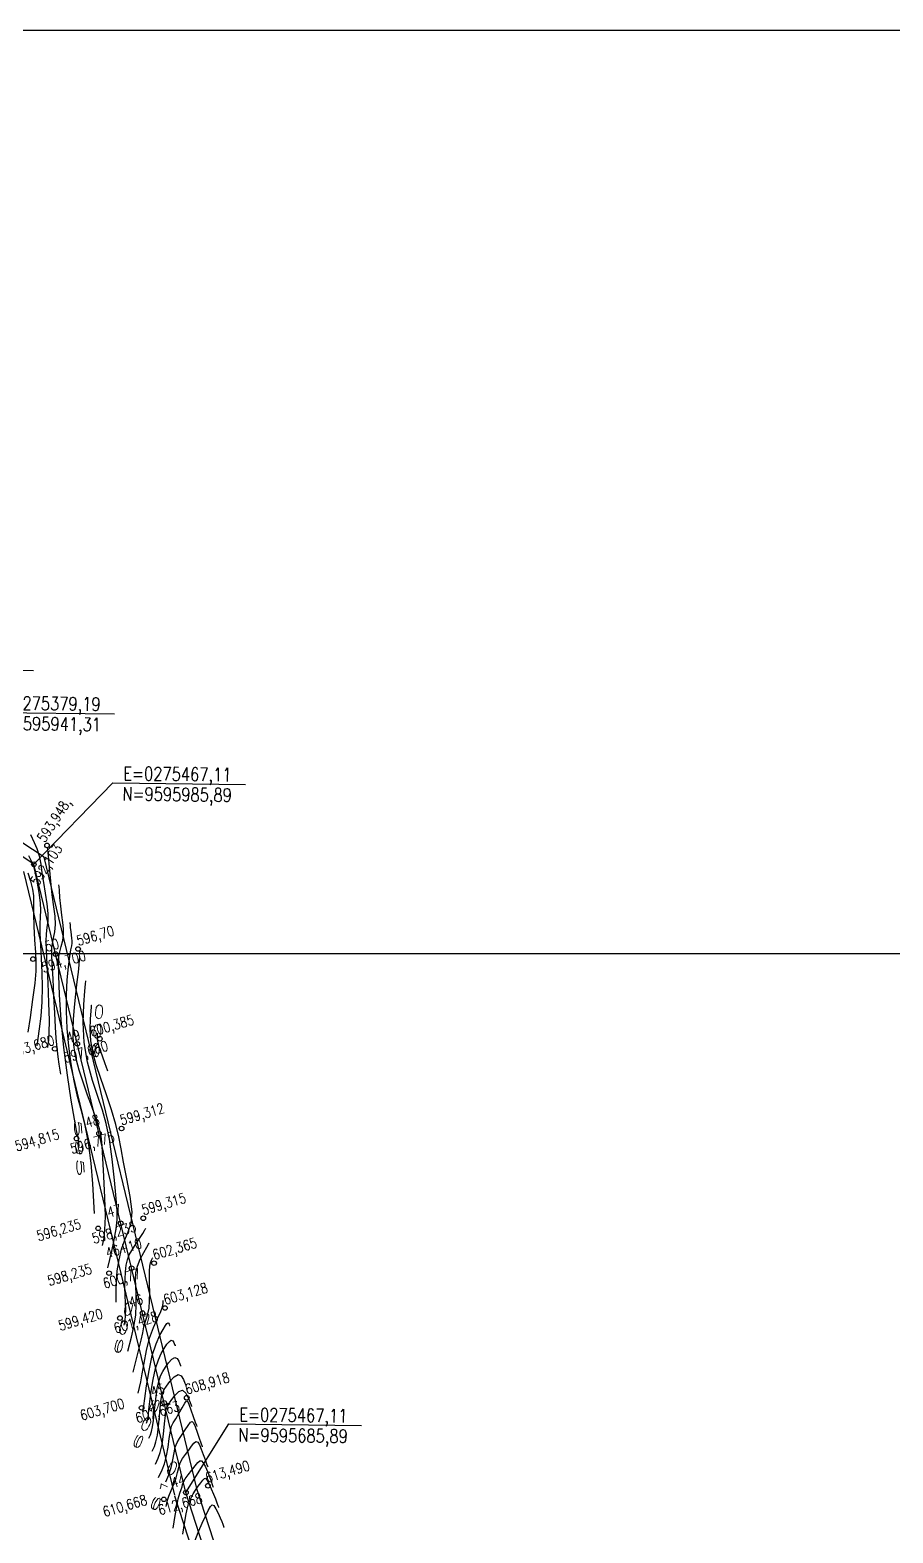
# Model space of a CAD drawing. Header units: millimetres. Extents: x 276147 to 291056, y 9594849 to 9609891.
# Drawn here: x 283690.9 to 283877.7, y 9606967.4 to 9607292.9 of the extents above; entities that cross this region are included whole.
import ezdxf
from ezdxf.enums import TextEntityAlignment as Align

# ---------------------------------------------------------------- set-up
doc = ezdxf.new("R2010")
doc.units = ezdxf.units.MM
doc.header["$LTSCALE"] = 10
doc.linetypes.add('CONTINUO', pattern=[0])
for name, color, linetype in [('Curvas mestras', 30, 'Continuous'), ('Curvas simples', 9, 'Continuous'), ('Curvas texto', 2, 'Continuous'), ('LINHA02', 8, 'Continuous'), ('TEXTO-PAPEL', 7, 'Continuous'), ('TEXTO02', 3, 'Continuous'), ('Top_malha_coord', 8, 'Continuous')]:
    doc.layers.add(name, color=color, linetype=linetype)
doc.styles.add('ROMANS', font='romans.shx', dxfattribs={"width": 0.8, "height": 4})
doc.styles.add('SIMPLEX', font='simplex', dxfattribs={"height": 0.2})

# ---------------------------------------------------------------- blocks, each defined once
blk = doc.blocks.new('Curvas')
at = {"layer": 'Curvas mestras', "linetype": 'CONTINUO'}
for points in [[(275416.386714, 9595858.352425, 595), (275416.329692, 9595859.056026, 595), (275416.245036, 9595859.752579, 595), (275416.113722, 9595860.432338, 595), (275415.862046, 9595861.646359, 595), (275415.402631, 9595864.085896, 595), (275414.692295, 9595868.218906, 595), (275413.864614, 9595873.620137, 595), (275413.097356, 9595879.641038, 595), (275412.532958, 9595885.643416, 595), (275412.172532, 9595891.030505, 595), (275411.981858, 9595895.215896, 595), (275411.931621, 9595897.82268, 595), (275412.012115, 9595899.31194, 595), (275412.218536, 9595900.354256, 595), (275412.527229, 9595901.492603, 595), (275412.839134, 9595902.759525, 595), (275413.036338, 9595904.059962, 595), (275413.034304, 9595905.339761, 595), (275412.882002, 9595906.708409, 595), (275412.661774, 9595908.316303, 595), (275412.445239, 9595910.223386, 595), (275412.261108, 9595912.127773, 595), (275412.127363, 9595913.637127, 595), (275412.055194, 9595914.468242, 595), (275412.028605, 9595914.774442, 595), (275412.024807, 9595914.818185, 595)], [(275420.324285, 9595882.703123, 600), (275420.303371, 9595882.075384, 600), (275420.34003, 9595881.377942, 600), (275420.468586, 9595880.665053, 600), (275420.700408, 9595879.861546, 600), (275421.041125, 9595878.859892, 600), (275421.478534, 9595877.617003, 600), (275421.929089, 9595876.347562, 600), (275422.291413, 9595875.330692, 600), (275422.491557, 9595874.769458, 600), (275422.565295, 9595874.562688, 600), (275422.575829, 9595874.533149, 600)], [(275426.168082, 9595819.510153, 600), (275426.344671, 9595820.425574, 600), (275426.468704, 9595821.5525, 600), (275426.491057, 9595822.843273, 600), (275426.442736, 9595824.292066, 600), (275426.37478, 9595825.903511, 600), (275426.33297, 9595827.65642, 600), (275426.342053, 9595829.426325, 600), (275426.421518, 9595831.062939, 600), (275426.590537, 9595832.4536, 600), (275426.867021, 9595833.63615, 600), (275427.268561, 9595834.686056, 600), (275427.799834, 9595835.670237, 600), (275428.413845, 9595836.621402, 600), (275429.050679, 9595837.563713, 600), (275429.651865, 9595838.498508, 600), (275430.164699, 9595839.335851, 600), (275430.537916, 9595839.962987, 600), (275430.7394, 9595840.303893, 600), (275430.813632, 9595840.42949, 600), (275430.824236, 9595840.447433, 600)], [(275431.029281, 9595798.279904, 605), (275431.160065, 9595798.666598, 605), (275431.288256, 9595799.238387, 605), (275431.39823, 9595800.049271, 605), (275431.526551, 9595801.229713, 605), (275431.722828, 9595802.929295, 605), (275432.027071, 9595805.202907, 605), (275432.440892, 9595807.726676, 605), (275432.956305, 9595810.082036, 605), (275433.558253, 9595811.943142, 605), (275434.20339, 9595813.355027, 605), (275434.841304, 9595814.455439, 605), (275435.427557, 9595815.343552, 605), (275435.941621, 9595815.964219, 605), (275436.368948, 9595816.223715, 605), (275436.698833, 9595816.080961, 605), (275436.935951, 9595815.705462, 605), (275437.088823, 9595815.31937, 605), (275437.168756, 9595815.096058, 605), (275437.198205, 9595815.013785, 605), (275437.202412, 9595815.002032, 605)], [(275435.191543, 9595785.573377, 610), (275435.795932, 9595787.027326, 610), (275436.337326, 9595788.658228, 610), (275436.699354, 9595790.288988, 610), (275436.956733, 9595791.798068, 610), (275437.231956, 9595793.077818, 610), (275437.622754, 9595794.069079, 610), (275438.127812, 9595794.906653, 610), (275438.721058, 9595795.773833, 610), (275439.36699, 9595796.781437, 610), (275439.992407, 9595797.750383, 610), (275440.514683, 9595798.429111, 610), (275440.883335, 9595798.613803, 610), (275441.176457, 9595798.291584, 610), (275441.504287, 9595797.497321, 610), (275441.93954, 9595796.315363, 610), (275442.404829, 9595795.027999, 610), (275442.785245, 9595793.967006, 610), (275442.996128, 9595793.377853, 610), (275443.073822, 9595793.160797, 610), (275443.084921, 9595793.129789, 610)]]:
    blk.add_polyline3d(points, dxfattribs=at)
at = {"layer": 'Curvas simples', "linetype": 'CONTINUO'}
for points in [[(275405.263437, 9595917.441103, 591), (275405.865948, 9595915.67122, 591), (275406.280422, 9595913.923933, 591), (275406.501323, 9595912.434853, 591), (275406.543099, 9595911.313936, 591), (275406.500126, 9595910.168527, 591), (275406.486759, 9595908.480315, 591), (275406.586588, 9595905.924632, 591), (275406.760128, 9595902.951385, 591), (275406.937126, 9595900.20412, 591), (275407.047694, 9595898.098057, 591), (275407.023405, 9595896.135092, 591), (275406.796194, 9595893.588789, 591), (275406.33843, 9595890.019976, 591), (275405.784213, 9595886.138511, 591), (275405.308076, 9595882.941517, 591)], [(275405.424179, 9595921.225333, 592), (275405.925542, 9595920.169482, 592), (275406.151816, 9595919.704396, 592), (275406.245642, 9595919.532895, 592), (275406.335649, 9595919.352254, 592), (275406.494425, 9595918.837564, 592), (275406.780549, 9595917.658366, 592), (275407.215473, 9595915.636804, 592), (275407.672143, 9595913.205419, 592), (275407.986378, 9595910.949352, 592), (275408.046879, 9595909.279066, 592), (275407.953866, 9595907.90632, 592), (275407.860444, 9595906.368199, 592), (275407.885209, 9595904.304537, 592), (275408.008732, 9595901.766175, 592), (275408.17708, 9595898.906706, 592), (275408.334068, 9595895.864497, 592), (275408.414519, 9595892.717024, 592), (275408.351004, 9595889.526535, 592), (275408.107875, 9595886.4024, 592), (275407.776603, 9595883.642466, 592), (275407.480436, 9595881.591697, 592), (275407.313284, 9595880.479003, 592), (275407.251702, 9595880.069063, 592), (275407.242904, 9595880.0105, 592)], [(275405.879277, 9595925.756449, 593), (275406.675768, 9595924.040671, 593), (275407.217024, 9595922.697155, 593), (275407.716103, 9595921.10589, 593), (275408.074912, 9595919.363571, 593), (275408.355623, 9595917.456898, 593), (275408.660475, 9595915.345071, 593), (275409.050841, 9595913.035021, 593), (275409.424633, 9595910.72459, 593), (275409.638897, 9595908.659352, 593), (275409.600277, 9595907.005825, 593), (275409.413809, 9595905.614317, 593), (275409.234129, 9595904.256084, 593), (275409.18383, 9595902.684442, 593), (275409.257337, 9595900.580966, 593), (275409.417033, 9595897.609291, 593), (275409.620441, 9595893.630937, 593), (275409.805632, 9595889.298956, 593), (275409.905813, 9595885.46428, 593), (275409.877321, 9595882.784824, 593), (275409.768993, 9595881.14642, 593), (275409.652795, 9595880.241877, 593), (275409.585139, 9595879.791501, 593), (275409.560213, 9595879.625573, 593), (275409.556652, 9595879.601869, 593)], [(275412.456238, 9595873.843401, 594), (275412.101754, 9595875.979199, 594), (275411.85617, 9595877.628548, 594), (275411.620403, 9595879.542323, 594), (275411.435996, 9595881.614715, 594), (275411.283038, 9595884.025145, 594), (275411.126255, 9595887.02434, 594), (275410.941772, 9595890.701793, 594), (275410.751308, 9595894.502036, 594), (275410.587982, 9595897.708367, 594), (275410.485495, 9595899.809532, 594), (275410.479895, 9595901.116069, 594), (275410.607814, 9595902.143968, 594), (275410.874464, 9595903.318893, 594), (275411.159372, 9595904.705213, 594), (275411.310645, 9595906.276973, 594), (275411.218838, 9595908.038065, 594), (275410.944312, 9595910.111764, 594), (275410.589877, 9595912.651188, 594), (275410.245968, 9595915.680083, 594), (275409.953524, 9595918.704698, 594), (275409.741106, 9595921.101907, 594), (275409.626484, 9595922.421913, 594), (275409.584255, 9595922.908231, 594), (275409.578222, 9595922.977705, 594)], [(275419.759521, 9595843.663018, 596), (275419.374359, 9595850.068238, 596), (275419.009109, 9595854.575087, 596), (275418.466853, 9595859.036792, 596), (275417.736498, 9595862.73197, 596), (275416.899752, 9595865.895584, 596), (275416.061525, 9595869.001682, 596), (275415.311792, 9595872.421161, 596), (275414.680782, 9595876.112294, 596), (275414.18379, 9595879.930203, 596), (275413.835898, 9595883.741409, 596), (275413.651326, 9595887.45804, 596), (275413.644082, 9595891.003626, 596), (275413.811726, 9595894.281971, 596), (275414.086036, 9595897.117977, 596), (275414.382343, 9595899.31682, 596), (275414.62825, 9595900.760961, 596), (275414.80045, 9595901.641997, 596), (275414.887904, 9595902.228808, 596), (275414.887067, 9595902.755784, 596), (275414.824354, 9595903.319345, 596), (275414.733672, 9595903.981419, 596), (275414.64451, 9595904.766688, 596), (275414.568691, 9595905.550848, 596), (275414.51362, 9595906.172346, 596), (275414.483903, 9595906.51457, 596), (275414.472955, 9595906.640652, 596), (275414.471391, 9595906.658664, 596)], [(275421.437258, 9595836.728865, 597), (275421.795395, 9595838.391469, 597), (275421.992397, 9595840.152062, 597), (275422.08201, 9595843.027481, 597), (275421.990814, 9595847.124097, 597), (275421.78138, 9595851.662954, 597), (275421.550275, 9595855.643765, 597), (275421.37301, 9595858.307744, 597), (275421.240877, 9595859.862101, 597), (275421.12411, 9595860.755547, 597), (275420.994025, 9595861.38843, 597), (275420.826245, 9595861.967643, 597), (275420.597472, 9595862.651713, 597), (275420.278187, 9595863.596264, 597), (275419.813982, 9595864.945289, 597), (275419.144227, 9595866.839876, 597), (275418.250395, 9595869.328306, 597), (275417.282373, 9595872.087621, 597), (275416.432154, 9595874.702059, 597), (275415.845876, 9595876.855887, 597), (275415.486273, 9595878.633511, 597), (275415.270225, 9595880.219368, 597), (275415.13399, 9595881.799595, 597), (275415.091335, 9595883.567117, 597), (275415.175402, 9595885.716557, 597), (275415.400249, 9595888.346541, 597), (275415.703588, 9595891.171708, 597), (275416.004046, 9595893.810699, 597), (275416.235797, 9595895.948218, 597), (275416.39521, 9595897.533217, 597), (275416.494203, 9595898.580708, 597), (275416.545401, 9595899.132229, 597), (275416.564263, 9595899.335422, 597), (275416.566958, 9595899.364449, 597)], [(275422.612758, 9595831.869865, 598), (275423.451675, 9595835.482127, 598), (275423.994585, 9595837.978383, 598), (275424.441246, 9595840.362584, 598), (275424.654491, 9595842.268995, 598), (275424.636744, 9595844.212996, 598), (275424.425326, 9595846.930248, 598), (275424.055671, 9595850.885789, 598), (275423.555656, 9595855.462169, 598), (275422.951268, 9595859.771313, 598), (275422.256855, 9595863.175379, 598), (275421.440195, 9595866.037449, 598), (275420.457427, 9595868.970837, 598), (275419.317265, 9595872.454422, 598), (275418.238733, 9595876.429345, 598), (275417.493433, 9595880.702317, 598), (275417.266337, 9595885.022835, 598), (275417.395897, 9595888.911556, 598), (275417.633934, 9595891.83193, 598), (275417.781395, 9595893.420435, 598), (275417.835723, 9595894.005674, 598), (275417.843484, 9595894.08928, 598)], [(275424.408025, 9595824.452418, 599), (275424.401464, 9595826.986123, 599), (275424.466286, 9595828.943156, 599), (275424.663575, 9595831.214653, 599), (275425.045545, 9595833.596314, 599), (275425.598034, 9595835.90552, 599), (275426.290287, 9595837.965072, 599), (275427.0531, 9595839.713389, 599), (275427.66348, 9595841.551348, 599), (275427.859985, 9595843.995442, 599), (275427.479442, 9595847.364352, 599), (275426.751737, 9595851.185518, 599), (275426.005026, 9595854.788568, 599), (275425.473238, 9595857.700534, 599), (275425.013409, 9595860.238064, 599), (275424.388348, 9595862.915212, 599), (275423.433495, 9595866.097011, 599), (275422.27481, 9595869.552417, 599), (275421.110884, 9595872.901363, 599), (275420.115979, 9595875.857539, 599), (275419.367052, 9595878.509644, 599), (275418.916732, 9595881.04013, 599), (275418.784854, 9595883.549109, 599), (275418.860091, 9595885.80734, 599), (275418.998322, 9595887.503238, 599), (275419.083955, 9595888.425703, 599), (275419.115504, 9595888.765559, 599), (275419.120011, 9595888.81411, 599)], [(275426.978523, 9595813.830921, 601), (275427.767193, 9595816.897035, 601), (275428.265166, 9595819.164342, 601), (275428.648978, 9595821.619662, 601), (275428.792015, 9595823.95994, 601), (275428.756772, 9595826.079499, 601), (275428.65302, 9595827.922006, 601), (275428.58995, 9595829.469709, 601), (275428.674441, 9595830.859168, 601), (275429.012788, 9595832.265526, 601), (275429.65429, 9595833.791448, 601), (275430.420236, 9595835.249701, 601), (275431.074912, 9595836.380581, 601), (275431.44117, 9595837.000278, 601), (275431.576107, 9595837.228588, 601), (275431.595384, 9595837.261203, 601)], [(275428.077589, 9595809.289098, 602), (275428.833367, 9595812.187165, 602), (275429.347586, 9595814.220123, 602), (275429.822984, 9595816.220863, 602), (275430.164764, 9595817.840856, 602), (275430.420876, 9595819.099897, 602), (275430.674961, 9595820.109863, 602), (275430.984101, 9595820.996808, 602), (275431.299162, 9595821.943498, 602), (275431.544456, 9595823.146876, 602), (275431.664785, 9595824.731843, 602), (275431.686916, 9595826.535111, 602), (275431.658108, 9595828.32135, 602), (275431.623917, 9595829.892733, 602), (275431.623094, 9595831.201455, 602), (275431.692686, 9595832.237215, 602), (275431.852444, 9595832.998447, 602), (275432.052917, 9595833.51851, 602), (275432.227357, 9595833.839496, 602), (275432.325294, 9595834.005203, 602), (275432.361377, 9595834.066252, 602), (275432.366531, 9595834.074974, 602)], [(275429.176654, 9595804.747276, 603), (275429.494717, 9595805.989427, 603), (275429.75447, 9595807.168331, 603), (275430.080553, 9595808.919917, 603), (275430.471963, 9595811.278183, 603), (275430.973972, 9595813.966915, 603), (275431.643424, 9595816.632352, 603), (275432.49453, 9595818.974725, 603), (275433.370979, 9595820.910251, 603), (275434.073831, 9595822.40914, 603), (275434.458165, 9595823.461906, 603), (275434.595148, 9595824.140277, 603), (275434.609966, 9595824.536283, 603), (275434.606775, 9595824.737191, 603), (275434.605599, 9595824.81121, 603), (275434.605431, 9595824.821784, 603)], [(275430.152874, 9595800.714714, 604), (275430.195988, 9595800.809209, 604), (275430.226169, 9595800.898446, 604), (275430.255751, 9595801.030397, 604), (275430.2901, 9595801.281378, 604), (275430.382504, 9595802.000761, 604), (275430.598231, 9595803.606188, 604), (275430.988349, 9595806.328408, 604), (275431.547114, 9595809.65062, 604), (275432.25458, 9595812.869131, 604), (275433.073622, 9595815.416816, 604), (275433.898397, 9595817.272799, 604), (275434.605882, 9595818.552772, 604), (275435.104288, 9595819.366943, 604), (275435.426759, 9595819.803601, 604), (275435.637672, 9595819.945555, 604), (275435.791337, 9595819.879059, 604), (275435.901789, 9595819.704147, 604), (275435.972999, 9595819.524301, 604), (275436.010232, 9595819.420279, 604), (275436.02395, 9595819.381956, 604), (275436.02591, 9595819.376481, 604)], [(275431.532036, 9595795.026137, 606), (275431.862574, 9595795.7506, 606), (275432.093962, 9595796.43475, 606), (275432.320761, 9595797.446378, 606), (275432.50636, 9595798.817165, 606), (275432.670598, 9595800.458665, 606), (275432.847424, 9595802.252402, 606), (275433.065792, 9595804.077406, 606), (275433.33467, 9595805.802731, 606), (275433.658031, 9595807.29494, 606), (275434.042883, 9595808.469469, 606), (275434.508384, 9595809.437254, 606), (275435.076726, 9595810.358107, 606), (275435.750825, 9595811.320162, 606), (275436.456483, 9595812.124837, 606), (275437.100224, 9595812.501874, 606), (275437.606329, 9595812.282863, 606), (275437.970113, 9595811.706777, 606), (275438.204647, 9595811.114439, 606), (275438.327279, 9595810.771837, 606), (275438.372459, 9595810.645615, 606), (275438.378913, 9595810.627583, 606)], [(275432.221617, 9595792.181849, 607), (275432.695866, 9595793.221295, 607), (275433.027858, 9595794.202902, 607), (275433.353265, 9595795.654368, 607), (275433.61449, 9595797.585058, 607), (275433.814645, 9595799.687617, 607), (275433.972021, 9595801.575509, 607), (275434.104514, 9595802.951905, 607), (275434.228448, 9595803.878787, 607), (275434.359756, 9595804.507844, 607), (275434.527513, 9595804.995795, 607), (275434.813377, 9595805.519481, 607), (275435.312148, 9595806.260775, 607), (275436.074093, 9595807.296771, 607), (275436.971345, 9595808.285455, 607), (275437.831499, 9595808.780034, 607), (275438.513825, 9595808.484765, 607), (275439.004275, 9595807.708092, 607), (275439.320471, 9595806.909509, 607), (275439.485802, 9595806.447616, 607), (275439.546714, 9595806.277445, 607), (275439.555415, 9595806.253135, 607)], [(275432.911198, 9595789.337561, 608), (275433.528553, 9595790.683338, 608), (275433.956907, 9595791.901833, 608), (275434.36941, 9595793.628735, 608), (275434.68808, 9595795.83386, 608), (275434.916866, 9595798.11244, 608), (275435.0802, 9595799.966061, 608), (275435.20399, 9595801.037234, 608), (275435.320066, 9595801.532175, 608), (275435.461735, 9595801.798025, 608), (275435.666204, 9595802.133242, 608), (275435.986284, 9595802.641549, 608), (275436.478687, 9595803.377985, 608), (275437.171468, 9595804.318142, 608), (275437.978075, 9595805.119814, 608), (275438.783299, 9595805.361345, 608), (275439.486662, 9595804.776489, 608), (275440.046604, 9595803.720635, 608), (275440.436295, 9595802.704578, 608), (275440.644326, 9595802.123395, 608), (275440.720968, 9595801.909275, 608), (275440.731917, 9595801.878686, 608)], [(275433.600779, 9595786.493273, 609), (275434.360048, 9595788.128358, 609), (275434.876419, 9595789.464579, 609), (275435.353368, 9595791.143482, 609), (275435.693717, 9595793.061424, 609), (275435.9368, 9595794.955254, 609), (275436.156078, 9595796.52194, 609), (275436.421534, 9595797.567432, 609), (275436.789239, 9595798.333621, 609), (275437.311783, 9595799.171377, 609), (275438.004502, 9595800.31904, 609), (275438.733711, 9595801.564811, 609), (275439.32847, 9595802.58436, 609), (275439.67593, 9595803.102559, 609), (275439.895614, 9595803.041096, 609), (275440.165135, 9595802.37086, 609), (275440.607001, 9595801.138979, 609), (275441.123299, 9595799.697526, 609), (275441.561009, 9595798.474812, 609), (275441.805483, 9595797.791815, 609), (275441.895552, 9595797.540185, 609), (275441.908419, 9595797.504237, 609)], [(275435.256046, 9595780.190026, 611), (275435.378125, 9595780.897698, 611), (275435.544429, 9595781.543462, 611), (275435.863209, 9595782.466146, 611), (275436.360569, 9595783.670419, 611), (275436.926114, 9595785.026521, 611), (275437.415319, 9595786.371083, 611), (275437.732853, 9595787.575251, 611), (275437.980149, 9595788.64822, 611), (275438.307835, 9595789.633697, 611), (275438.823973, 9595790.570726, 611), (275439.466386, 9595791.479685, 611), (275440.130333, 9595792.376289, 611), (275440.729478, 9595793.243835, 611), (275441.251104, 9595793.935954, 611), (275441.700897, 9595794.273863, 611), (275442.09074, 9595794.125046, 611), (275442.457299, 9595793.542073, 611), (275442.843439, 9595792.623782, 611), (275443.272078, 9595791.491747, 611), (275443.68636, 9595790.358473, 611), (275444.009481, 9595789.4592, 611), (275444.186774, 9595788.963891, 611), (275444.252092, 9595788.781409, 611), (275444.261423, 9595788.75534, 611)], [(275436.77727, 9595775.49432, 612), (275437.217953, 9595778.230093, 612), (275437.541468, 9595780.096816, 612), (275437.887509, 9595781.833224, 612), (275438.208725, 9595783.079362, 612), (275438.480174, 9595783.903872, 612), (275438.682514, 9595784.482544, 612), (275438.822412, 9595784.979619, 612), (275439.010573, 9595785.513134, 612), (275439.383713, 9595786.189576, 612), (275440.025192, 9595787.072372, 612), (275440.804959, 9595788.052717, 612), (275441.539608, 9595788.978744, 612), (275442.091966, 9595789.706232, 612), (275442.509801, 9595790.121526, 612), (275442.887111, 9595790.118614, 612), (275443.298144, 9595789.636289, 612), (275443.738142, 9595788.792561, 612), (275444.182591, 9595787.750243, 612), (275444.604617, 9595786.668131, 612), (275444.96789, 9595785.688947, 612), (275445.233718, 9595784.951394, 612), (275445.377419, 9595784.549929, 612), (275445.430362, 9595784.402021, 612), (275445.437925, 9595784.380891, 612)], [(275438.849029, 9595774.235024, 613), (275439.227529, 9595776.537187, 613), (275439.585241, 9595778.594363, 613), (275439.857386, 9595779.940199, 613), (275440.084942, 9595780.756404, 613), (275440.335319, 9595781.386704, 613), (275440.664571, 9595782.107059, 613), (275441.083314, 9595782.922364, 613), (275441.590802, 9595783.769749, 613), (275442.170745, 9595784.587069, 613), (275442.744658, 9595785.315081, 613), (275443.218511, 9595785.895266, 613), (275443.534344, 9595786.261686, 613), (275443.778483, 9595786.31873, 613), (275444.073324, 9595785.963366, 613), (275444.505549, 9595785.147533, 613), (275445.018984, 9595784.043049, 613), (275445.521743, 9595782.876704, 613), (275445.937156, 9595781.844515, 613), (275446.24942, 9595781.01942, 613), (275446.457954, 9595780.443588, 613), (275446.568064, 9595780.135967, 613), (275446.608631, 9595780.022633, 613), (275446.614427, 9595780.006443, 613)], [(275439.819719, 9595766.102908, 614), (275440.060084, 9595767.569034, 614), (275440.287889, 9595768.726134, 614), (275440.625901, 9595770.112229, 614), (275441.088313, 9595771.639519, 614), (275441.661008, 9595773.258054, 614), (275442.322791, 9595774.927345, 614), (275443.042396, 9595776.589146, 614), (275443.748263, 9595778.114166, 614), (275444.35876, 9595779.355352, 614), (275444.821211, 9595780.183417, 614), (275445.198758, 9595780.540132, 614), (275445.5835, 9595780.385034, 614), (275446.040179, 9595779.727035, 614), (275446.524108, 9595778.772554, 614), (275446.963246, 9595777.777389, 614), (275447.30002, 9595776.954002, 614), (275447.534742, 9595776.341532, 614), (275447.68219, 9595775.935782, 614), (275447.75871, 9595775.722005, 614), (275447.786901, 9595775.643245, 614), (275447.790929, 9595775.631994, 614)]]:
    blk.add_polyline3d(points, dxfattribs=at)
at = {"layer": 'Curvas texto', "style": 'SIMPLEX'}
for s, rotation, width, p, p2 in [('600', 85.05935969, 3.299405, (275420.559608, 9595876.716943, 600), (275421.655641, 9595889.395935, 600)), ('595', 273.44119004, 3.299405, (275415.286191, 9595864.159087, 595), (275416.050073, 9595851.455756, 595)), ('600', 75.76141291, 3.299405, (275425.185651, 9595812.589315, 600), (275428.315809, 9595824.92464, 600)), ('605', 65.4750617, 3.299405, (275428.976933, 9595791.974787, 605), (275434.259474, 9595803.552908, 605)), ('610', 64.9065526, 3.563357, (275432.721584, 9595778.530541, 610), (275438.118745, 9595790.055677, 610))]:
    blk.add_text(s, height=1.5, rotation=rotation, dxfattribs=dict(at, width=width)).set_placement(p, p2, align=Align.FIT)

msp = doc.modelspace()

# ---------------------------------------------------------------- linework, layer by layer
at = {"layer": 'LINHA02'}
for p, q in [((283662.91, 9607154.53), (283691.62, 9607154.17)), ((283680.48, 9607145.15), (283709.19, 9607144.79)), ((283691.69, 9607112.22), (283708.8, 9607129.86)), ((283708.8, 9607129.86), (283737.51, 9607129.51)), ((283724.62, 9606976.14), (283733.92, 9606990.99)), ((283733.92, 9606990.99), (283762.63, 9606990.63))]:
    msp.add_line(p, q, dxfattribs=at)
at = {"layer": 'TEXTO-PAPEL', "color": 7, "linetype": 'Continuous'}
for p, q in [((283691.69, 9607112.22), (283641.59, 9607145.23)), ((283724.62, 9606976.14), (283691.69, 9607112.22)), ((283736.94, 9606938.09), (283724.62, 9606976.14))]:
    msp.add_line(p, q, dxfattribs=at)
for centre in [(283694.54, 9607116.32), (283691.69, 9607112.22), (283691.51, 9607091.69), (283696.39, 9607092.78), (283701.27, 9607093.87), (283696.22, 9607072.25), (283701.1, 9607073.34), (283705.98, 9607074.43), (283700.92, 9607052.81), (283705.8, 9607053.9), (283710.68, 9607054.99), (283715.38, 9607035.55), (283710.5, 9607034.46), (283717.73, 9607025.83), (283707.98, 9607023.65), (283712.86, 9607024.74), (283720.09, 9607016.11), (283710.33, 9607013.93), (283715.21, 9607015.02), (283724.79, 9606996.67), (283715.03, 9606994.49), (283719.91, 9606995.58), (283729.39, 9606977.62), (283719.84, 9606974.67), (283724.62, 9606976.14)]:
    msp.add_circle(centre, 0.5, dxfattribs=at)
at = {"layer": 'TEXTO02'}
msp.add_circle((283705.62, 9607033.37), 0.5, dxfattribs=at)
at = {"layer": 'Top_malha_coord'}
for p, q in [((282470.91, 9607292.92), (284285.09, 9607292.92)), ((282470.91, 9607092.92), (284285.09, 9607092.92))]:
    msp.add_line(p, q, dxfattribs=at)
at = {"layer": 'Top_malha_coord', "color": 6}
for p, q in [((283693.89, 9607113.76), (283643.3, 9607147.1)), ((283727.05, 9606976.73), (283693.89, 9607113.76)), ((283722.19, 9606975.56), (283689.49, 9607110.67)), ((283734.5, 9606937.51), (283722.24, 9606975.37)), ((283739.38, 9606938.67), (283726.99, 9606976.91))]:
    msp.add_line(p, q, dxfattribs=at)

# ---------------------------------------------------------------- block references
msp.add_blockref('Curvas', (8285.09, 11192.92), dxfattribs=at)

# ---------------------------------------------------------------- texts
at = {"style": 'ROMANS', "width": 0.8}
for s, height, rotation, p in [('E=0275379,19', 2.9046, 359.2617, (283682.77, 9607148.66)), ('N=9595941,31', 2.9046, 359.2617, (283682.56, 9607144.25)), ('E=0275467,11', 2.9046, 359.2617, (283711.1, 9607133.37)), ('N=9595985,89', 2.9046, 359.2617, (283710.89, 9607128.96)), ('46', 2.207, 16.4584, (283712.02, 9607018.35)), ('E=0275467,11', 2.9046, 359.2617, (283736.21, 9606994.5)), ('N=9595685,89', 2.9046, 359.2617, (283736, 9606990.09))]:
    msp.add_text(s, height=height, rotation=rotation, dxfattribs=at).set_placement(p, align=Align.TOP_LEFT)
at = {"layer": 'TEXTO02', "style": 'ROMANS', "width": 0.8}
for s, rotation, p in [('593,948,', 56.7588, (283692.22, 9607117.98)), ('592,103', 56.7588, (283690.76, 9607108.61)), ('596,70', 16.4584, (283700.69, 9607096.65)), ('50', 16.4584, (283693.85, 9607095.36)), ('594,700', 16.4584, (283693.11, 9607090.82)), ('600,385', 16.4584, (283703.52, 9607076.93)), ('593,680', 16.4584, (283686.29, 9607072.51)), ('49', 16.4584, (283698.46, 9607075.64)), ('597,680', 16.4584, (283697.91, 9607071.29)), ('599,312', 16.4584, (283710.09, 9607057.78)), ('48', 16.4584, (283702.61, 9607057.23)), ('594,815', 16.4584, (283687.35, 9607052.14)), ('596,775', 16.4584, (283699.34, 9607051.57)), ('599,315', 16.4584, (283714.8, 9607038.34)), ('47', 16.4584, (283707.31, 9607037.79)), ('596,235', 16.4584, (283692.06, 9607032.7)), ('598,235', 16.4584, (283704.05, 9607032.13)), ('46+10', 16.4584, (283706.98, 9607029.02)), ('602,365', 16.4584, (283717.15, 9607028.62)), ('598,235', 16.4584, (283694.41, 9607022.98)), ('600,77', 16.4584, (283706.4, 9607022.41)), ('603,128', 16.4584, (283719.5, 9607018.9)), ('599,420', 16.4584, (283696.76, 9607013.26)), ('601,428', 16.4584, (283708.75, 9607012.69)), ('608,918', 16.4584, (283724.21, 9606999.46)), ('45', 16.4584, (283716.72, 9606998.91)), ('603,700', 16.4584, (283701.46, 9606993.82)), ('607,663', 16.4584, (283713.45, 9606993.25)), ('613,490', 16.4584, (283728.59, 9606980.35)), ('44', 16.4584, (283721.17, 9606979.21)), ('610,668', 16.4584, (283706.36, 9606972.94)), ('612,668', 16.4584, (283718.36, 9606973.31))]:
    msp.add_text(s, height=2.207, rotation=rotation, dxfattribs=at).set_placement(p, align=Align.TOP_LEFT)

doc.saveas('drawing.dxf')
